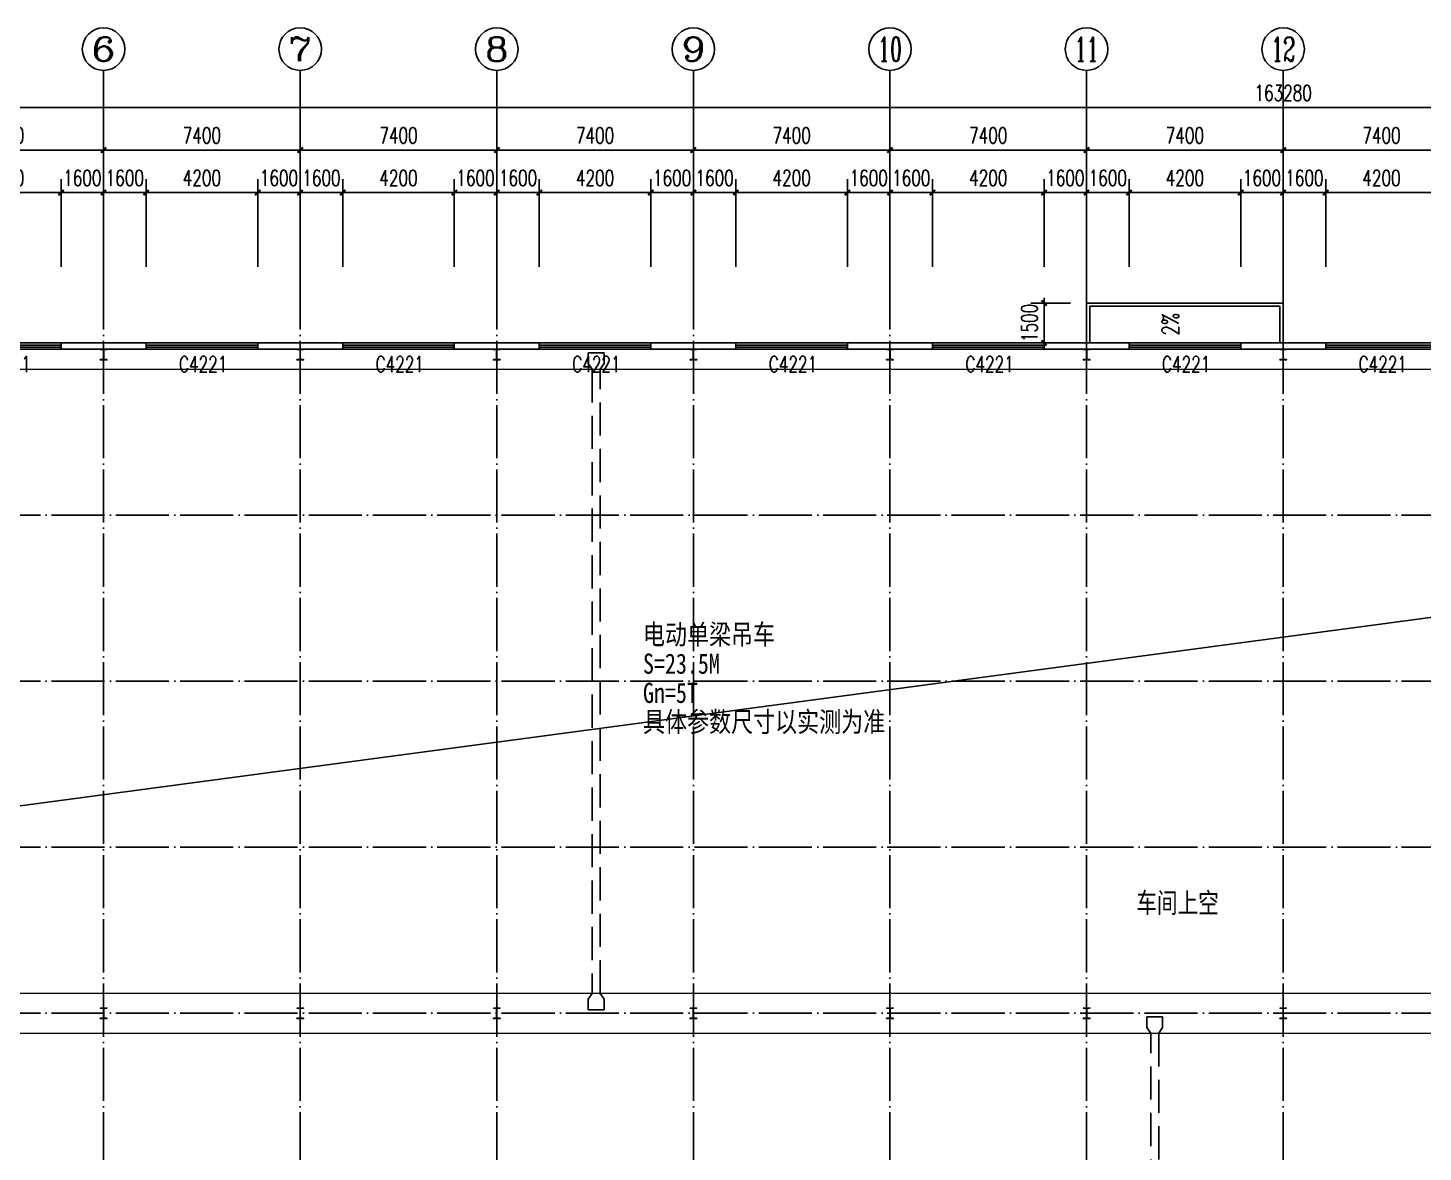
# Model space of a CAD drawing. Extents: x 13898408 to 14113608, y -853943 to -68012.
# Drawn here: x 13950759 to 14003275, y -393668 to -351343 of the extents above; entities that cross this region are included whole.
import ezdxf
from ezdxf.enums import TextEntityAlignment as Align

# ---------------------------------------------------------------- set-up
doc = ezdxf.new("R2010")
doc.units = 0
doc.header["$LTSCALE"] = 1000
doc.header["$MEASUREMENT"] = 0
doc.linetypes.add('DASH', pattern=[0.35, 0.25, -0.1])
doc.linetypes.add('DOTE', pattern=[2.42, 2, -0.2, 0.02, -0.2])
for name, color, linetype in [('AXIS', 3, 'Continuous'), ('AXIS_TEXT', 7, 'Continuous'), ('COLUMN', 2, 'Continuous'), ('DIM_SYMB', 3, 'Continuous'), ('DOTE', 1, 'DOTE'), ('PUB_DIM', 3, 'Continuous'), ('PUB_TEXT', 7, 'Continuous'), ('WALL-PARAPET', 6, 'Continuous'), ('WINDOW', 4, 'Continuous'), ('WINDOW_TEXT', 7, 'Continuous')]:
    doc.layers.add(name, color=color, linetype=linetype)
doc.styles.add('_TCH_AXIS', font='COMPLEX', dxfattribs={"bigfont": 'GBCBIG'})
doc.styles.add('_TCH_DIM', font='SIMPLEX', dxfattribs={"bigfont": 'GBCBIG'})
doc.styles.add('_TCH_DIM_T3', font='SIMPLEX', dxfattribs={"width": 0.705882, "bigfont": 'GBCBIG'})
doc.styles.add('_TCH_WINDOW', font='SIMPLEX', dxfattribs={"height": 3.5, "bigfont": 'GBCBIG'})
doc.styles.add('COMPLEX', font='COMPLEX')
doc.styles.add('TK-LG-B', font='', dxfattribs={"width": 0.75})
doc.styles.add('宋体', font='', dxfattribs={"width": 0.8})
doc.styles.get('TK-LG-B').set_extended_font_data('SimSun')
doc.styles.get('宋体').set_extended_font_data('SimSun')
doc.dimstyles.new('_TCH_ARCH&&200', dxfattribs={"dimtxt": 595, "dimasz": 200, "dimexe": 500, "dimexo": 600, "dimgap": 252.5, "dimtad": 1, "dimdec": 0, "dimzin": 0, "dimdsep": 46, "dimtxsty": '_TCH_DIM_T3', "dimblk": 'ARCHTICK', "dimcen": 0.09, "dimclrt": 7, "dimazin": 2, "dimtfac": 1, "dimtdec": 0, "dimtix": 1, "dimtmove": 2, "dimatfit": 3, "dimfxl": 0, "dimtolj": 1, "dimtzin": 0, "dimarcsym": 0})

# ---------------------------------------------------------------- blocks, each defined once
blk = doc.blocks.new('A$C797E1D2B')
at = {"layer": 'COLUMN'}
h = blk.add_hatch(color=256, dxfattribs=at)
h.paths.add_polyline_path([(125, 400), (250, 400), (250, 388), (130, 388), (130, 200), (125, 200)])
h.paths.add_polyline_path([(0, 400), (125, 400), (125, 200), (120, 200), (120, 388), (0, 388)])
h.paths.add_polyline_path([(0, 12), (120, 12), (120, 200), (125, 200), (125, 0), (0, 0)])
h.paths.add_polyline_path([(125, 200), (130, 200), (130, 12), (250, 12), (250, 0), (125, 0)])
blk.add_lwpolyline([(250, 0), (250, 12), (130, 12), (130, 388), (250, 388), (250, 400), (0, 400), (0, 388), (120, 388), (120, 12), (0, 12), (0, 0)], close=True, dxfattribs=at)
blk = doc.blocks.new('$TCHSYS$WIN2D')
for p, q in [((-0.5, 0.5), (0.5, 0.5)), ((-0.5, 0.5), (-0.5, -0.5)), ((0.5, 0.5), (0.5, -0.5)), ((0.5, 0.167), (-0.5, 0.167)), ((0.5, -0.167), (-0.5, -0.167)), ((-0.5, -0.5), (0.5, -0.5))]:
    blk.add_line(p, q)
blk = doc.blocks.new('_AXISO')
blk.add_circle((0, 0), 0.5)
at = {"layer": 'AXIS_TEXT', "style": 'COMPLEX', "width": 1.041667}
blk.add_attdef('A', text='', height=0.56, dxfattribs=at).set_placement((-0.25, -0.28), (0.25, -0.28), align=Align.FIT)
blk = doc.blocks.new('_ArchTick')
at = {"color": 0, "linetype": 'ByBlock', "const_width": 0.4}
blk.add_lwpolyline([(-0.5, -0.5), (0.5, 0.5)], dxfattribs=at)
blk = doc.blocks.new('*D212')
at = {"layer": 'AXIS', "color": 0, "lineweight": -2}
for p, q in [((13916368, -360343), (13916368, -353843)), ((14079648, -360343), (14079648, -353843)), ((13916368, -354343), (14079648, -354343))]:
    blk.add_line(p, q, dxfattribs=at)
at = {"layer": 'Defpoints', "color": 0}
for p in [(14079648, -354343), (13916368, -360943), (14079648, -360943)]:
    blk.add_point(p, dxfattribs=at)
at = {"layer": 'AXIS', "color": 0, "lineweight": -2, "xscale": 200, "yscale": 200, "zscale": 200, "rotation": 180}
blk.add_blockref('_ArchTick', (13916368, -354343), dxfattribs=at)
at = {"layer": 'AXIS', "color": 0, "lineweight": -2, "xscale": 200, "yscale": 200, "zscale": 200}
blk.add_blockref('_ArchTick', (14079648, -354343), dxfattribs=at)
at = {"layer": 'AXIS', "color": 7, "insert": (13998008, -353793), "char_height": 595, "attachment_point": 5, "style": '_TCH_DIM_T3'}
blk.add_mtext('\\A1;163280', dxfattribs=at)
blk = doc.blocks.new('*D218')
at = {"layer": 'AXIS', "color": 0, "lineweight": -2}
for p, q in [((13946208, -360343), (13946208, -355443)), ((13953608, -360343), (13953608, -355443)), ((13946208, -355943), (13953608, -355943))]:
    blk.add_line(p, q, dxfattribs=at)
at = {"layer": 'Defpoints', "color": 0}
for p in [(13953608, -355943), (13946208, -360943), (13953608, -360943)]:
    blk.add_point(p, dxfattribs=at)
at = {"layer": 'AXIS', "color": 0, "lineweight": -2, "xscale": 200, "yscale": 200, "zscale": 200, "rotation": 180}
blk.add_blockref('_ArchTick', (13946208, -355943), dxfattribs=at)
at = {"layer": 'AXIS', "color": 0, "lineweight": -2, "xscale": 200, "yscale": 200, "zscale": 200}
blk.add_blockref('_ArchTick', (13953608, -355943), dxfattribs=at)
at = {"layer": 'AXIS', "color": 7, "insert": (13949908, -355393), "char_height": 595, "attachment_point": 5, "style": '_TCH_DIM_T3'}
blk.add_mtext('\\A1;7400', dxfattribs=at)
blk = doc.blocks.new('*D219')
at = {"layer": 'AXIS', "color": 0, "lineweight": -2}
for p, q in [((13953608, -360343), (13953608, -355443)), ((13961008, -360343), (13961008, -355443)), ((13953608, -355943), (13961008, -355943))]:
    blk.add_line(p, q, dxfattribs=at)
at = {"layer": 'Defpoints', "color": 0}
for p in [(13961008, -355943), (13953608, -360943), (13961008, -360943)]:
    blk.add_point(p, dxfattribs=at)
at = {"layer": 'AXIS', "color": 0, "lineweight": -2, "xscale": 200, "yscale": 200, "zscale": 200, "rotation": 180}
blk.add_blockref('_ArchTick', (13953608, -355943), dxfattribs=at)
at = {"layer": 'AXIS', "color": 0, "lineweight": -2, "xscale": 200, "yscale": 200, "zscale": 200}
blk.add_blockref('_ArchTick', (13961008, -355943), dxfattribs=at)
at = {"layer": 'AXIS', "color": 7, "insert": (13957308, -355393), "char_height": 595, "attachment_point": 5, "style": '_TCH_DIM_T3'}
blk.add_mtext('\\A1;7400', dxfattribs=at)
blk = doc.blocks.new('*D220')
at = {"layer": 'AXIS', "color": 0, "lineweight": -2}
for p, q in [((13961008, -360343), (13961008, -355443)), ((13968408, -360343), (13968408, -355443)), ((13961008, -355943), (13968408, -355943))]:
    blk.add_line(p, q, dxfattribs=at)
at = {"layer": 'Defpoints', "color": 0}
for p in [(13968408, -355943), (13961008, -360943), (13968408, -360943)]:
    blk.add_point(p, dxfattribs=at)
at = {"layer": 'AXIS', "color": 0, "lineweight": -2, "xscale": 200, "yscale": 200, "zscale": 200, "rotation": 180}
blk.add_blockref('_ArchTick', (13961008, -355943), dxfattribs=at)
at = {"layer": 'AXIS', "color": 0, "lineweight": -2, "xscale": 200, "yscale": 200, "zscale": 200}
blk.add_blockref('_ArchTick', (13968408, -355943), dxfattribs=at)
at = {"layer": 'AXIS', "color": 7, "insert": (13964708, -355393), "char_height": 595, "attachment_point": 5, "style": '_TCH_DIM_T3'}
blk.add_mtext('\\A1;7400', dxfattribs=at)
blk = doc.blocks.new('*D221')
at = {"layer": 'AXIS', "color": 0, "lineweight": -2}
for p, q in [((13968408, -360343), (13968408, -355443)), ((13975808, -360343), (13975808, -355443)), ((13968408, -355943), (13975808, -355943))]:
    blk.add_line(p, q, dxfattribs=at)
at = {"layer": 'Defpoints', "color": 0}
for p in [(13975808, -355943), (13968408, -360943), (13975808, -360943)]:
    blk.add_point(p, dxfattribs=at)
at = {"layer": 'AXIS', "color": 0, "lineweight": -2, "xscale": 200, "yscale": 200, "zscale": 200, "rotation": 180}
blk.add_blockref('_ArchTick', (13968408, -355943), dxfattribs=at)
at = {"layer": 'AXIS', "color": 0, "lineweight": -2, "xscale": 200, "yscale": 200, "zscale": 200}
blk.add_blockref('_ArchTick', (13975808, -355943), dxfattribs=at)
at = {"layer": 'AXIS', "color": 7, "insert": (13972108, -355393), "char_height": 595, "attachment_point": 5, "style": '_TCH_DIM_T3'}
blk.add_mtext('\\A1;7400', dxfattribs=at)
blk = doc.blocks.new('*D222')
at = {"layer": 'AXIS', "color": 0, "lineweight": -2}
for p, q in [((13975808, -360343), (13975808, -355443)), ((13983208, -360343), (13983208, -355443)), ((13975808, -355943), (13983208, -355943))]:
    blk.add_line(p, q, dxfattribs=at)
at = {"layer": 'Defpoints', "color": 0}
for p in [(13983208, -355943), (13975808, -360943), (13983208, -360943)]:
    blk.add_point(p, dxfattribs=at)
at = {"layer": 'AXIS', "color": 0, "lineweight": -2, "xscale": 200, "yscale": 200, "zscale": 200, "rotation": 180}
blk.add_blockref('_ArchTick', (13975808, -355943), dxfattribs=at)
at = {"layer": 'AXIS', "color": 0, "lineweight": -2, "xscale": 200, "yscale": 200, "zscale": 200}
blk.add_blockref('_ArchTick', (13983208, -355943), dxfattribs=at)
at = {"layer": 'AXIS', "color": 7, "insert": (13979508, -355393), "char_height": 595, "attachment_point": 5, "style": '_TCH_DIM_T3'}
blk.add_mtext('\\A1;7400', dxfattribs=at)
blk = doc.blocks.new('*D223')
at = {"layer": 'AXIS', "color": 0, "lineweight": -2}
for p, q in [((13983208, -360343), (13983208, -355443)), ((13990608, -360343), (13990608, -355443)), ((13983208, -355943), (13990608, -355943))]:
    blk.add_line(p, q, dxfattribs=at)
at = {"layer": 'Defpoints', "color": 0}
for p in [(13990608, -355943), (13983208, -360943), (13990608, -360943)]:
    blk.add_point(p, dxfattribs=at)
at = {"layer": 'AXIS', "color": 0, "lineweight": -2, "xscale": 200, "yscale": 200, "zscale": 200, "rotation": 180}
blk.add_blockref('_ArchTick', (13983208, -355943), dxfattribs=at)
at = {"layer": 'AXIS', "color": 0, "lineweight": -2, "xscale": 200, "yscale": 200, "zscale": 200}
blk.add_blockref('_ArchTick', (13990608, -355943), dxfattribs=at)
at = {"layer": 'AXIS', "color": 7, "insert": (13986908, -355393), "char_height": 595, "attachment_point": 5, "style": '_TCH_DIM_T3'}
blk.add_mtext('\\A1;7400', dxfattribs=at)
blk = doc.blocks.new('*D224')
at = {"layer": 'AXIS', "color": 0, "lineweight": -2}
for p, q in [((13990608, -360343), (13990608, -355443)), ((13998008, -360343), (13998008, -355443)), ((13990608, -355943), (13998008, -355943))]:
    blk.add_line(p, q, dxfattribs=at)
at = {"layer": 'Defpoints', "color": 0}
for p in [(13998008, -355943), (13990608, -360943), (13998008, -360943)]:
    blk.add_point(p, dxfattribs=at)
at = {"layer": 'AXIS', "color": 0, "lineweight": -2, "xscale": 200, "yscale": 200, "zscale": 200, "rotation": 180}
blk.add_blockref('_ArchTick', (13990608, -355943), dxfattribs=at)
at = {"layer": 'AXIS', "color": 0, "lineweight": -2, "xscale": 200, "yscale": 200, "zscale": 200}
blk.add_blockref('_ArchTick', (13998008, -355943), dxfattribs=at)
at = {"layer": 'AXIS', "color": 7, "insert": (13994308, -355393), "char_height": 595, "attachment_point": 5, "style": '_TCH_DIM_T3'}
blk.add_mtext('\\A1;7400', dxfattribs=at)
blk = doc.blocks.new('*D225')
at = {"layer": 'AXIS', "color": 0, "lineweight": -2}
for p, q in [((13998008, -360343), (13998008, -355443)), ((14005408, -360343), (14005408, -355443)), ((13998008, -355943), (14005408, -355943))]:
    blk.add_line(p, q, dxfattribs=at)
at = {"layer": 'Defpoints', "color": 0}
for p in [(14005408, -355943), (13998008, -360943), (14005408, -360943)]:
    blk.add_point(p, dxfattribs=at)
at = {"layer": 'AXIS', "color": 0, "lineweight": -2, "xscale": 200, "yscale": 200, "zscale": 200, "rotation": 180}
blk.add_blockref('_ArchTick', (13998008, -355943), dxfattribs=at)
at = {"layer": 'AXIS', "color": 0, "lineweight": -2, "xscale": 200, "yscale": 200, "zscale": 200}
blk.add_blockref('_ArchTick', (14005408, -355943), dxfattribs=at)
at = {"layer": 'AXIS', "color": 7, "insert": (14001708, -355393), "char_height": 595, "attachment_point": 5, "style": '_TCH_DIM_T3'}
blk.add_mtext('\\A1;7400', dxfattribs=at)
blk = doc.blocks.new('*D344')
at = {"layer": 'Defpoints', "color": 0}
for p in [(13989008, -361703), (13990608, -361703), (13990608, -363203)]:
    blk.add_point(p, dxfattribs=at)
at = {"layer": 'PUB_DIM', "color": 0, "lineweight": -2}
for p, q in [((13990008, -361703), (13988508, -361703)), ((13989008, -361703), (13989008, -361503)), ((13989008, -363203), (13989008, -361703)), ((13990008, -363203), (13988508, -363203)), ((13989008, -363203), (13989008, -363403))]:
    blk.add_line(p, q, dxfattribs=at)
at = {"layer": 'PUB_DIM', "color": 0, "lineweight": -2, "xscale": 200, "yscale": 200, "zscale": 200}
for p, rotation in [((13989008, -361703), 270), ((13989008, -363203), 90)]:
    blk.add_blockref('_ArchTick', p, dxfattribs=dict(at, rotation=rotation))
at = {"layer": 'PUB_DIM', "color": 7, "insert": (13988458, -362453), "char_height": 595, "attachment_point": 5, "rotation": 90, "style": '_TCH_DIM_T3'}
blk.add_mtext('\\A1;1500', dxfattribs=at)
blk = doc.blocks.new('*D655')
at = {"layer": 'Defpoints', "color": 0}
for p in [(13952008, -357543), (13947808, -360943), (13952008, -360943)]:
    blk.add_point(p, dxfattribs=at)
at = {"layer": 'PUB_DIM', "color": 0, "lineweight": -2}
for p, q in [((13947808, -360343), (13947808, -357043)), ((13952008, -360343), (13952008, -357043)), ((13947808, -357543), (13952008, -357543))]:
    blk.add_line(p, q, dxfattribs=at)
at = {"layer": 'PUB_DIM', "color": 0, "lineweight": -2, "xscale": 200, "yscale": 200, "zscale": 200, "rotation": 180}
blk.add_blockref('_ArchTick', (13947808, -357543), dxfattribs=at)
at = {"layer": 'PUB_DIM', "color": 0, "lineweight": -2, "xscale": 200, "yscale": 200, "zscale": 200}
blk.add_blockref('_ArchTick', (13952008, -357543), dxfattribs=at)
at = {"layer": 'PUB_DIM', "color": 7, "insert": (13949908, -356993), "char_height": 595, "attachment_point": 5, "style": '_TCH_DIM_T3'}
blk.add_mtext('\\A1;4200', dxfattribs=at)
blk = doc.blocks.new('*D656')
at = {"layer": 'Defpoints', "color": 0}
for p in [(13953608, -357543), (13952008, -360943), (13953608, -360943)]:
    blk.add_point(p, dxfattribs=at)
at = {"layer": 'PUB_DIM', "color": 0, "lineweight": -2}
for p, q in [((13952008, -360343), (13952008, -357043)), ((13953608, -360343), (13953608, -357043)), ((13952008, -357543), (13951808, -357543)), ((13952008, -357543), (13953608, -357543)), ((13953608, -357543), (13953808, -357543))]:
    blk.add_line(p, q, dxfattribs=at)
at = {"layer": 'PUB_DIM', "color": 0, "lineweight": -2, "xscale": 200, "yscale": 200, "zscale": 200}
blk.add_blockref('_ArchTick', (13952008, -357543), dxfattribs=at)
at = {"layer": 'PUB_DIM', "color": 0, "lineweight": -2, "xscale": 200, "yscale": 200, "zscale": 200, "rotation": 180}
blk.add_blockref('_ArchTick', (13953608, -357543), dxfattribs=at)
at = {"layer": 'PUB_DIM', "color": 7, "insert": (13952808, -356993), "char_height": 595, "attachment_point": 5, "style": '_TCH_DIM_T3'}
blk.add_mtext('\\A1;1600', dxfattribs=at)
blk = doc.blocks.new('*D657')
at = {"layer": 'Defpoints', "color": 0}
for p in [(13955208, -357543), (13953608, -360943), (13955208, -360943)]:
    blk.add_point(p, dxfattribs=at)
at = {"layer": 'PUB_DIM', "color": 0, "lineweight": -2}
for p, q in [((13953608, -360343), (13953608, -357043)), ((13955208, -360343), (13955208, -357043)), ((13953608, -357543), (13953408, -357543)), ((13953608, -357543), (13955208, -357543)), ((13955208, -357543), (13955408, -357543))]:
    blk.add_line(p, q, dxfattribs=at)
at = {"layer": 'PUB_DIM', "color": 0, "lineweight": -2, "xscale": 200, "yscale": 200, "zscale": 200}
blk.add_blockref('_ArchTick', (13953608, -357543), dxfattribs=at)
at = {"layer": 'PUB_DIM', "color": 0, "lineweight": -2, "xscale": 200, "yscale": 200, "zscale": 200, "rotation": 180}
blk.add_blockref('_ArchTick', (13955208, -357543), dxfattribs=at)
at = {"layer": 'PUB_DIM', "color": 7, "insert": (13954408, -356993), "char_height": 595, "attachment_point": 5, "style": '_TCH_DIM_T3'}
blk.add_mtext('\\A1;1600', dxfattribs=at)
blk = doc.blocks.new('*D658')
at = {"layer": 'Defpoints', "color": 0}
for p in [(13959408, -357543), (13955208, -360943), (13959408, -360943)]:
    blk.add_point(p, dxfattribs=at)
at = {"layer": 'PUB_DIM', "color": 0, "lineweight": -2}
for p, q in [((13955208, -360343), (13955208, -357043)), ((13959408, -360343), (13959408, -357043)), ((13955208, -357543), (13959408, -357543))]:
    blk.add_line(p, q, dxfattribs=at)
at = {"layer": 'PUB_DIM', "color": 0, "lineweight": -2, "xscale": 200, "yscale": 200, "zscale": 200, "rotation": 180}
blk.add_blockref('_ArchTick', (13955208, -357543), dxfattribs=at)
at = {"layer": 'PUB_DIM', "color": 0, "lineweight": -2, "xscale": 200, "yscale": 200, "zscale": 200}
blk.add_blockref('_ArchTick', (13959408, -357543), dxfattribs=at)
at = {"layer": 'PUB_DIM', "color": 7, "insert": (13957308, -356993), "char_height": 595, "attachment_point": 5, "style": '_TCH_DIM_T3'}
blk.add_mtext('\\A1;4200', dxfattribs=at)
blk = doc.blocks.new('*D659')
at = {"layer": 'Defpoints', "color": 0}
for p in [(13961008, -357543), (13959408, -360943), (13961008, -360943)]:
    blk.add_point(p, dxfattribs=at)
at = {"layer": 'PUB_DIM', "color": 0, "lineweight": -2}
for p, q in [((13959408, -360343), (13959408, -357043)), ((13961008, -360343), (13961008, -357043)), ((13959408, -357543), (13959208, -357543)), ((13959408, -357543), (13961008, -357543)), ((13961008, -357543), (13961208, -357543))]:
    blk.add_line(p, q, dxfattribs=at)
at = {"layer": 'PUB_DIM', "color": 0, "lineweight": -2, "xscale": 200, "yscale": 200, "zscale": 200}
blk.add_blockref('_ArchTick', (13959408, -357543), dxfattribs=at)
at = {"layer": 'PUB_DIM', "color": 0, "lineweight": -2, "xscale": 200, "yscale": 200, "zscale": 200, "rotation": 180}
blk.add_blockref('_ArchTick', (13961008, -357543), dxfattribs=at)
at = {"layer": 'PUB_DIM', "color": 7, "insert": (13960208, -356993), "char_height": 595, "attachment_point": 5, "style": '_TCH_DIM_T3'}
blk.add_mtext('\\A1;1600', dxfattribs=at)
blk = doc.blocks.new('*D660')
at = {"layer": 'Defpoints', "color": 0}
for p in [(13962608, -357543), (13961008, -360943), (13962608, -360943)]:
    blk.add_point(p, dxfattribs=at)
at = {"layer": 'PUB_DIM', "color": 0, "lineweight": -2}
for p, q in [((13961008, -360343), (13961008, -357043)), ((13962608, -360343), (13962608, -357043)), ((13961008, -357543), (13960808, -357543)), ((13961008, -357543), (13962608, -357543)), ((13962608, -357543), (13962808, -357543))]:
    blk.add_line(p, q, dxfattribs=at)
at = {"layer": 'PUB_DIM', "color": 0, "lineweight": -2, "xscale": 200, "yscale": 200, "zscale": 200}
blk.add_blockref('_ArchTick', (13961008, -357543), dxfattribs=at)
at = {"layer": 'PUB_DIM', "color": 0, "lineweight": -2, "xscale": 200, "yscale": 200, "zscale": 200, "rotation": 180}
blk.add_blockref('_ArchTick', (13962608, -357543), dxfattribs=at)
at = {"layer": 'PUB_DIM', "color": 7, "insert": (13961808, -356993), "char_height": 595, "attachment_point": 5, "style": '_TCH_DIM_T3'}
blk.add_mtext('\\A1;1600', dxfattribs=at)
blk = doc.blocks.new('*D661')
at = {"layer": 'Defpoints', "color": 0}
for p in [(13966808, -357543), (13962608, -360943), (13966808, -360943)]:
    blk.add_point(p, dxfattribs=at)
at = {"layer": 'PUB_DIM', "color": 0, "lineweight": -2}
for p, q in [((13962608, -360343), (13962608, -357043)), ((13966808, -360343), (13966808, -357043)), ((13962608, -357543), (13966808, -357543))]:
    blk.add_line(p, q, dxfattribs=at)
at = {"layer": 'PUB_DIM', "color": 0, "lineweight": -2, "xscale": 200, "yscale": 200, "zscale": 200, "rotation": 180}
blk.add_blockref('_ArchTick', (13962608, -357543), dxfattribs=at)
at = {"layer": 'PUB_DIM', "color": 0, "lineweight": -2, "xscale": 200, "yscale": 200, "zscale": 200}
blk.add_blockref('_ArchTick', (13966808, -357543), dxfattribs=at)
at = {"layer": 'PUB_DIM', "color": 7, "insert": (13964708, -356993), "char_height": 595, "attachment_point": 5, "style": '_TCH_DIM_T3'}
blk.add_mtext('\\A1;4200', dxfattribs=at)
blk = doc.blocks.new('*D662')
at = {"layer": 'Defpoints', "color": 0}
for p in [(13968408, -357543), (13966808, -360943), (13968408, -360943)]:
    blk.add_point(p, dxfattribs=at)
at = {"layer": 'PUB_DIM', "color": 0, "lineweight": -2}
for p, q in [((13966808, -360343), (13966808, -357043)), ((13968408, -360343), (13968408, -357043)), ((13966808, -357543), (13966608, -357543)), ((13966808, -357543), (13968408, -357543)), ((13968408, -357543), (13968608, -357543))]:
    blk.add_line(p, q, dxfattribs=at)
at = {"layer": 'PUB_DIM', "color": 0, "lineweight": -2, "xscale": 200, "yscale": 200, "zscale": 200}
blk.add_blockref('_ArchTick', (13966808, -357543), dxfattribs=at)
at = {"layer": 'PUB_DIM', "color": 0, "lineweight": -2, "xscale": 200, "yscale": 200, "zscale": 200, "rotation": 180}
blk.add_blockref('_ArchTick', (13968408, -357543), dxfattribs=at)
at = {"layer": 'PUB_DIM', "color": 7, "insert": (13967608, -356993), "char_height": 595, "attachment_point": 5, "style": '_TCH_DIM_T3'}
blk.add_mtext('\\A1;1600', dxfattribs=at)
blk = doc.blocks.new('*D663')
at = {"layer": 'Defpoints', "color": 0}
for p in [(13970008, -357543), (13968408, -360943), (13970008, -360943)]:
    blk.add_point(p, dxfattribs=at)
at = {"layer": 'PUB_DIM', "color": 0, "lineweight": -2}
for p, q in [((13968408, -360343), (13968408, -357043)), ((13970008, -360343), (13970008, -357043)), ((13968408, -357543), (13968208, -357543)), ((13968408, -357543), (13970008, -357543)), ((13970008, -357543), (13970208, -357543))]:
    blk.add_line(p, q, dxfattribs=at)
at = {"layer": 'PUB_DIM', "color": 0, "lineweight": -2, "xscale": 200, "yscale": 200, "zscale": 200}
blk.add_blockref('_ArchTick', (13968408, -357543), dxfattribs=at)
at = {"layer": 'PUB_DIM', "color": 0, "lineweight": -2, "xscale": 200, "yscale": 200, "zscale": 200, "rotation": 180}
blk.add_blockref('_ArchTick', (13970008, -357543), dxfattribs=at)
at = {"layer": 'PUB_DIM', "color": 7, "insert": (13969208, -356993), "char_height": 595, "attachment_point": 5, "style": '_TCH_DIM_T3'}
blk.add_mtext('\\A1;1600', dxfattribs=at)
blk = doc.blocks.new('*D664')
at = {"layer": 'Defpoints', "color": 0}
for p in [(13974208, -357543), (13970008, -360943), (13974208, -360943)]:
    blk.add_point(p, dxfattribs=at)
at = {"layer": 'PUB_DIM', "color": 0, "lineweight": -2}
for p, q in [((13970008, -360343), (13970008, -357043)), ((13974208, -360343), (13974208, -357043)), ((13970008, -357543), (13974208, -357543))]:
    blk.add_line(p, q, dxfattribs=at)
at = {"layer": 'PUB_DIM', "color": 0, "lineweight": -2, "xscale": 200, "yscale": 200, "zscale": 200, "rotation": 180}
blk.add_blockref('_ArchTick', (13970008, -357543), dxfattribs=at)
at = {"layer": 'PUB_DIM', "color": 0, "lineweight": -2, "xscale": 200, "yscale": 200, "zscale": 200}
blk.add_blockref('_ArchTick', (13974208, -357543), dxfattribs=at)
at = {"layer": 'PUB_DIM', "color": 7, "insert": (13972108, -356993), "char_height": 595, "attachment_point": 5, "style": '_TCH_DIM_T3'}
blk.add_mtext('\\A1;4200', dxfattribs=at)
blk = doc.blocks.new('*D665')
at = {"layer": 'Defpoints', "color": 0}
for p in [(13975808, -357543), (13974208, -360943), (13975808, -360943)]:
    blk.add_point(p, dxfattribs=at)
at = {"layer": 'PUB_DIM', "color": 0, "lineweight": -2}
for p, q in [((13974208, -360343), (13974208, -357043)), ((13975808, -360343), (13975808, -357043)), ((13974208, -357543), (13974008, -357543)), ((13974208, -357543), (13975808, -357543)), ((13975808, -357543), (13976008, -357543))]:
    blk.add_line(p, q, dxfattribs=at)
at = {"layer": 'PUB_DIM', "color": 0, "lineweight": -2, "xscale": 200, "yscale": 200, "zscale": 200}
blk.add_blockref('_ArchTick', (13974208, -357543), dxfattribs=at)
at = {"layer": 'PUB_DIM', "color": 0, "lineweight": -2, "xscale": 200, "yscale": 200, "zscale": 200, "rotation": 180}
blk.add_blockref('_ArchTick', (13975808, -357543), dxfattribs=at)
at = {"layer": 'PUB_DIM', "color": 7, "insert": (13975008, -356993), "char_height": 595, "attachment_point": 5, "style": '_TCH_DIM_T3'}
blk.add_mtext('\\A1;1600', dxfattribs=at)
blk = doc.blocks.new('*D666')
at = {"layer": 'Defpoints', "color": 0}
for p in [(13977408, -357543), (13975808, -360943), (13977408, -360943)]:
    blk.add_point(p, dxfattribs=at)
at = {"layer": 'PUB_DIM', "color": 0, "lineweight": -2}
for p, q in [((13975808, -360343), (13975808, -357043)), ((13977408, -360343), (13977408, -357043)), ((13975808, -357543), (13975608, -357543)), ((13975808, -357543), (13977408, -357543)), ((13977408, -357543), (13977608, -357543))]:
    blk.add_line(p, q, dxfattribs=at)
at = {"layer": 'PUB_DIM', "color": 0, "lineweight": -2, "xscale": 200, "yscale": 200, "zscale": 200}
blk.add_blockref('_ArchTick', (13975808, -357543), dxfattribs=at)
at = {"layer": 'PUB_DIM', "color": 0, "lineweight": -2, "xscale": 200, "yscale": 200, "zscale": 200, "rotation": 180}
blk.add_blockref('_ArchTick', (13977408, -357543), dxfattribs=at)
at = {"layer": 'PUB_DIM', "color": 7, "insert": (13976608, -356993), "char_height": 595, "attachment_point": 5, "style": '_TCH_DIM_T3'}
blk.add_mtext('\\A1;1600', dxfattribs=at)
blk = doc.blocks.new('*D667')
at = {"layer": 'Defpoints', "color": 0}
for p in [(13981608, -357543), (13977408, -360943), (13981608, -360943)]:
    blk.add_point(p, dxfattribs=at)
at = {"layer": 'PUB_DIM', "color": 0, "lineweight": -2}
for p, q in [((13977408, -360343), (13977408, -357043)), ((13981608, -360343), (13981608, -357043)), ((13977408, -357543), (13981608, -357543))]:
    blk.add_line(p, q, dxfattribs=at)
at = {"layer": 'PUB_DIM', "color": 0, "lineweight": -2, "xscale": 200, "yscale": 200, "zscale": 200, "rotation": 180}
blk.add_blockref('_ArchTick', (13977408, -357543), dxfattribs=at)
at = {"layer": 'PUB_DIM', "color": 0, "lineweight": -2, "xscale": 200, "yscale": 200, "zscale": 200}
blk.add_blockref('_ArchTick', (13981608, -357543), dxfattribs=at)
at = {"layer": 'PUB_DIM', "color": 7, "insert": (13979508, -356993), "char_height": 595, "attachment_point": 5, "style": '_TCH_DIM_T3'}
blk.add_mtext('\\A1;4200', dxfattribs=at)
blk = doc.blocks.new('*D668')
at = {"layer": 'Defpoints', "color": 0}
for p in [(13983208, -357543), (13981608, -360943), (13983208, -360943)]:
    blk.add_point(p, dxfattribs=at)
at = {"layer": 'PUB_DIM', "color": 0, "lineweight": -2}
for p, q in [((13981608, -360343), (13981608, -357043)), ((13983208, -360343), (13983208, -357043)), ((13981608, -357543), (13981408, -357543)), ((13981608, -357543), (13983208, -357543)), ((13983208, -357543), (13983408, -357543))]:
    blk.add_line(p, q, dxfattribs=at)
at = {"layer": 'PUB_DIM', "color": 0, "lineweight": -2, "xscale": 200, "yscale": 200, "zscale": 200}
blk.add_blockref('_ArchTick', (13981608, -357543), dxfattribs=at)
at = {"layer": 'PUB_DIM', "color": 0, "lineweight": -2, "xscale": 200, "yscale": 200, "zscale": 200, "rotation": 180}
blk.add_blockref('_ArchTick', (13983208, -357543), dxfattribs=at)
at = {"layer": 'PUB_DIM', "color": 7, "insert": (13982408, -356993), "char_height": 595, "attachment_point": 5, "style": '_TCH_DIM_T3'}
blk.add_mtext('\\A1;1600', dxfattribs=at)
blk = doc.blocks.new('*D669')
at = {"layer": 'Defpoints', "color": 0}
for p in [(13984808, -357543), (13983208, -360943), (13984808, -360943)]:
    blk.add_point(p, dxfattribs=at)
at = {"layer": 'PUB_DIM', "color": 0, "lineweight": -2}
for p, q in [((13983208, -360343), (13983208, -357043)), ((13984808, -360343), (13984808, -357043)), ((13983208, -357543), (13983008, -357543)), ((13983208, -357543), (13984808, -357543)), ((13984808, -357543), (13985008, -357543))]:
    blk.add_line(p, q, dxfattribs=at)
at = {"layer": 'PUB_DIM', "color": 0, "lineweight": -2, "xscale": 200, "yscale": 200, "zscale": 200}
blk.add_blockref('_ArchTick', (13983208, -357543), dxfattribs=at)
at = {"layer": 'PUB_DIM', "color": 0, "lineweight": -2, "xscale": 200, "yscale": 200, "zscale": 200, "rotation": 180}
blk.add_blockref('_ArchTick', (13984808, -357543), dxfattribs=at)
at = {"layer": 'PUB_DIM', "color": 7, "insert": (13984008, -356993), "char_height": 595, "attachment_point": 5, "style": '_TCH_DIM_T3'}
blk.add_mtext('\\A1;1600', dxfattribs=at)
blk = doc.blocks.new('*D670')
at = {"layer": 'Defpoints', "color": 0}
for p in [(13989008, -357543), (13984808, -360943), (13989008, -360943)]:
    blk.add_point(p, dxfattribs=at)
at = {"layer": 'PUB_DIM', "color": 0, "lineweight": -2}
for p, q in [((13984808, -360343), (13984808, -357043)), ((13989008, -360343), (13989008, -357043)), ((13984808, -357543), (13989008, -357543))]:
    blk.add_line(p, q, dxfattribs=at)
at = {"layer": 'PUB_DIM', "color": 0, "lineweight": -2, "xscale": 200, "yscale": 200, "zscale": 200, "rotation": 180}
blk.add_blockref('_ArchTick', (13984808, -357543), dxfattribs=at)
at = {"layer": 'PUB_DIM', "color": 0, "lineweight": -2, "xscale": 200, "yscale": 200, "zscale": 200}
blk.add_blockref('_ArchTick', (13989008, -357543), dxfattribs=at)
at = {"layer": 'PUB_DIM', "color": 7, "insert": (13986908, -356993), "char_height": 595, "attachment_point": 5, "style": '_TCH_DIM_T3'}
blk.add_mtext('\\A1;4200', dxfattribs=at)
blk = doc.blocks.new('*D671')
at = {"layer": 'Defpoints', "color": 0}
for p in [(13990608, -357543), (13989008, -360943), (13990608, -360943)]:
    blk.add_point(p, dxfattribs=at)
at = {"layer": 'PUB_DIM', "color": 0, "lineweight": -2}
for p, q in [((13989008, -360343), (13989008, -357043)), ((13990608, -360343), (13990608, -357043)), ((13989008, -357543), (13988808, -357543)), ((13989008, -357543), (13990608, -357543)), ((13990608, -357543), (13990808, -357543))]:
    blk.add_line(p, q, dxfattribs=at)
at = {"layer": 'PUB_DIM', "color": 0, "lineweight": -2, "xscale": 200, "yscale": 200, "zscale": 200}
blk.add_blockref('_ArchTick', (13989008, -357543), dxfattribs=at)
at = {"layer": 'PUB_DIM', "color": 0, "lineweight": -2, "xscale": 200, "yscale": 200, "zscale": 200, "rotation": 180}
blk.add_blockref('_ArchTick', (13990608, -357543), dxfattribs=at)
at = {"layer": 'PUB_DIM', "color": 7, "insert": (13989808, -356993), "char_height": 595, "attachment_point": 5, "style": '_TCH_DIM_T3'}
blk.add_mtext('\\A1;1600', dxfattribs=at)
blk = doc.blocks.new('*D672')
at = {"layer": 'Defpoints', "color": 0}
for p in [(13992208, -357543), (13990608, -360943), (13992208, -360943)]:
    blk.add_point(p, dxfattribs=at)
at = {"layer": 'PUB_DIM', "color": 0, "lineweight": -2}
for p, q in [((13990608, -360343), (13990608, -357043)), ((13992208, -360343), (13992208, -357043)), ((13990608, -357543), (13990408, -357543)), ((13990608, -357543), (13992208, -357543)), ((13992208, -357543), (13992408, -357543))]:
    blk.add_line(p, q, dxfattribs=at)
at = {"layer": 'PUB_DIM', "color": 0, "lineweight": -2, "xscale": 200, "yscale": 200, "zscale": 200}
blk.add_blockref('_ArchTick', (13990608, -357543), dxfattribs=at)
at = {"layer": 'PUB_DIM', "color": 0, "lineweight": -2, "xscale": 200, "yscale": 200, "zscale": 200, "rotation": 180}
blk.add_blockref('_ArchTick', (13992208, -357543), dxfattribs=at)
at = {"layer": 'PUB_DIM', "color": 7, "insert": (13991408, -356993), "char_height": 595, "attachment_point": 5, "style": '_TCH_DIM_T3'}
blk.add_mtext('\\A1;1600', dxfattribs=at)
blk = doc.blocks.new('*D673')
at = {"layer": 'Defpoints', "color": 0}
for p in [(13996408, -357543), (13992208, -360943), (13996408, -360943)]:
    blk.add_point(p, dxfattribs=at)
at = {"layer": 'PUB_DIM', "color": 0, "lineweight": -2}
for p, q in [((13992208, -360343), (13992208, -357043)), ((13996408, -360343), (13996408, -357043)), ((13992208, -357543), (13996408, -357543))]:
    blk.add_line(p, q, dxfattribs=at)
at = {"layer": 'PUB_DIM', "color": 0, "lineweight": -2, "xscale": 200, "yscale": 200, "zscale": 200, "rotation": 180}
blk.add_blockref('_ArchTick', (13992208, -357543), dxfattribs=at)
at = {"layer": 'PUB_DIM', "color": 0, "lineweight": -2, "xscale": 200, "yscale": 200, "zscale": 200}
blk.add_blockref('_ArchTick', (13996408, -357543), dxfattribs=at)
at = {"layer": 'PUB_DIM', "color": 7, "insert": (13994308, -356993), "char_height": 595, "attachment_point": 5, "style": '_TCH_DIM_T3'}
blk.add_mtext('\\A1;4200', dxfattribs=at)
blk = doc.blocks.new('*D674')
at = {"layer": 'Defpoints', "color": 0}
for p in [(13998008, -357543), (13996408, -360943), (13998008, -360943)]:
    blk.add_point(p, dxfattribs=at)
at = {"layer": 'PUB_DIM', "color": 0, "lineweight": -2}
for p, q in [((13996408, -360343), (13996408, -357043)), ((13998008, -360343), (13998008, -357043)), ((13996408, -357543), (13996208, -357543)), ((13996408, -357543), (13998008, -357543)), ((13998008, -357543), (13998208, -357543))]:
    blk.add_line(p, q, dxfattribs=at)
at = {"layer": 'PUB_DIM', "color": 0, "lineweight": -2, "xscale": 200, "yscale": 200, "zscale": 200}
blk.add_blockref('_ArchTick', (13996408, -357543), dxfattribs=at)
at = {"layer": 'PUB_DIM', "color": 0, "lineweight": -2, "xscale": 200, "yscale": 200, "zscale": 200, "rotation": 180}
blk.add_blockref('_ArchTick', (13998008, -357543), dxfattribs=at)
at = {"layer": 'PUB_DIM', "color": 7, "insert": (13997208, -356993), "char_height": 595, "attachment_point": 5, "style": '_TCH_DIM_T3'}
blk.add_mtext('\\A1;1600', dxfattribs=at)
blk = doc.blocks.new('*D675')
at = {"layer": 'Defpoints', "color": 0}
for p in [(13999608, -357543), (13998008, -360943), (13999608, -360943)]:
    blk.add_point(p, dxfattribs=at)
at = {"layer": 'PUB_DIM', "color": 0, "lineweight": -2}
for p, q in [((13998008, -360343), (13998008, -357043)), ((13999608, -360343), (13999608, -357043)), ((13998008, -357543), (13997808, -357543)), ((13998008, -357543), (13999608, -357543)), ((13999608, -357543), (13999808, -357543))]:
    blk.add_line(p, q, dxfattribs=at)
at = {"layer": 'PUB_DIM', "color": 0, "lineweight": -2, "xscale": 200, "yscale": 200, "zscale": 200}
blk.add_blockref('_ArchTick', (13998008, -357543), dxfattribs=at)
at = {"layer": 'PUB_DIM', "color": 0, "lineweight": -2, "xscale": 200, "yscale": 200, "zscale": 200, "rotation": 180}
blk.add_blockref('_ArchTick', (13999608, -357543), dxfattribs=at)
at = {"layer": 'PUB_DIM', "color": 7, "insert": (13998808, -356993), "char_height": 595, "attachment_point": 5, "style": '_TCH_DIM_T3'}
blk.add_mtext('\\A1;1600', dxfattribs=at)
blk = doc.blocks.new('*D676')
at = {"layer": 'Defpoints', "color": 0}
for p in [(14003808, -357543), (13999608, -360943), (14003808, -360943)]:
    blk.add_point(p, dxfattribs=at)
at = {"layer": 'PUB_DIM', "color": 0, "lineweight": -2}
for p, q in [((13999608, -360343), (13999608, -357043)), ((14003808, -360343), (14003808, -357043)), ((13999608, -357543), (14003808, -357543))]:
    blk.add_line(p, q, dxfattribs=at)
at = {"layer": 'PUB_DIM', "color": 0, "lineweight": -2, "xscale": 200, "yscale": 200, "zscale": 200, "rotation": 180}
blk.add_blockref('_ArchTick', (13999608, -357543), dxfattribs=at)
at = {"layer": 'PUB_DIM', "color": 0, "lineweight": -2, "xscale": 200, "yscale": 200, "zscale": 200}
blk.add_blockref('_ArchTick', (14003808, -357543), dxfattribs=at)
at = {"layer": 'PUB_DIM', "color": 7, "insert": (14001708, -356993), "char_height": 595, "attachment_point": 5, "style": '_TCH_DIM_T3'}
blk.add_mtext('\\A1;4200', dxfattribs=at)

msp = doc.modelspace()

# ---------------------------------------------------------------- linework, layer by layer
at = {"ltscale": 0.5}
for points in [[(13990608, -363203.1), (13990608, -361703.1), (13998008, -361703.1), (13998008, -363203.1)], [(13990728, -363203.1), (13990728, -361823.1), (13997888, -361823.1), (13997888, -363203.1)], [(14079158, -363443.1), (13938808, -382193.1), (13916608, -413043.1)]]:
    msp.add_lwpolyline(points, dxfattribs=at)
at = {"color": 4, "linetype": 'DASH', "ltscale": 5}
for points in [[(13972296.1, -364193.1), (13972446.1, -363977.4), (13972446.1, -363577.4), (13971846.1, -363577.4), (13971846.1, -363977.4), (13971996.1, -364193.1), (13971996.1, -387693.1), (13971846.1, -387908.7), (13971846.1, -388308.7), (13972446.1, -388308.7), (13972446.1, -387908.7), (13972296.1, -387693.1)], [(13993321.5, -412693.1), (13993471.5, -412908.7), (13993471.5, -413308.7), (13992871.5, -413308.7), (13992871.5, -412908.7), (13993021.5, -412693.1), (13993021.5, -389193.1), (13992871.5, -388977.4), (13992871.5, -388577.4), (13993471.5, -388577.4), (13993471.5, -388977.4), (13993321.5, -389193.1)]]:
    msp.add_lwpolyline(points, close=True, dxfattribs=at)
at = {"linetype": 'DASH', "ltscale": 2, "const_width": 50}
for points in [[(14079408, -364193.1), (13916608, -364193.1)], [(14079408, -387693.1), (13916608, -387693.1)], [(14079408, -389193.1), (13916608, -389193.1)]]:
    msp.add_lwpolyline(points, dxfattribs=at)
at = {"layer": 'AXIS'}
for p, q in [((13953608, -360943.1), (13953608, -352943.1)), ((13961008, -360943.1), (13961008, -352943.1)), ((13968408, -360943.1), (13968408, -352943.1)), ((13975808, -360943.1), (13975808, -352943.1)), ((13983208, -360943.1), (13983208, -352943.1)), ((13990608, -360943.1), (13990608, -352943.1)), ((13998008, -360943.1), (13998008, -352943.1))]:
    msp.add_line(p, q, dxfattribs=at)
at = {"layer": 'DIM_SYMB'}
msp.add_lwpolyline([(13994308, -363063.1, 0, 0, 0), (13994308, -362413.1, 120, 0, 0), (13994308, -361963.1, 0, 0, 0)], format="xyseb", dxfattribs=at)
at = {"layer": 'DOTE'}
for p, q in [((13953608, -415943.1), (13953608, -360943.1)), ((13961008, -415943.1), (13961008, -360943.1)), ((13968408, -415943.1), (13968408, -360943.1)), ((13975808, -415943.1), (13975808, -360943.1)), ((13983208, -415943.1), (13983208, -360943.1)), ((13990608, -415943.1), (13990608, -360943.1)), ((13998008, -415943.1), (13998008, -360943.1)), ((14081908, -363443.1), (13914108, -363443.1)), ((14081908, -369693.1), (13914108, -369693.1)), ((14081908, -375943.1), (13914108, -375943.1)), ((14081908, -382193.1), (13914108, -382193.1)), ((14081908, -388443.1), (13914108, -388443.1))]:
    msp.add_line(p, q, dxfattribs=at)
at = {"layer": 'WALL-PARAPET'}
for p, q in [((13955208, -363203.1), (13952008, -363203.1)), ((13952008, -363203.1), (13952008, -363443.1)), ((13955208, -363443.1), (13955208, -363203.1)), ((13962608, -363203.1), (13959408, -363203.1)), ((13959408, -363203.1), (13959408, -363443.1)), ((13962608, -363443.1), (13962608, -363203.1)), ((13970008, -363203.1), (13966808, -363203.1)), ((13966808, -363203.1), (13966808, -363443.1)), ((13970008, -363443.1), (13970008, -363203.1)), ((13977408, -363203.1), (13974208, -363203.1)), ((13974208, -363203.1), (13974208, -363443.1)), ((13977408, -363443.1), (13977408, -363203.1)), ((13984808, -363203.1), (13981608, -363203.1)), ((13981608, -363203.1), (13981608, -363443.1)), ((13984808, -363443.1), (13984808, -363203.1)), ((13992208, -363203.1), (13989008, -363203.1)), ((13989008, -363203.1), (13989008, -363443.1)), ((13992208, -363443.1), (13992208, -363203.1)), ((13999608, -363203.1), (13996408, -363203.1)), ((13996408, -363203.1), (13996408, -363443.1)), ((13999608, -363443.1), (13999608, -363203.1)), ((13952008, -363443.1), (13955208, -363443.1)), ((13959408, -363443.1), (13962608, -363443.1)), ((13966808, -363443.1), (13970008, -363443.1)), ((13974208, -363443.1), (13977408, -363443.1)), ((13981608, -363443.1), (13984808, -363443.1)), ((13989008, -363443.1), (13992208, -363443.1)), ((13996408, -363443.1), (13999608, -363443.1))]:
    msp.add_line(p, q, dxfattribs=at)

# ---------------------------------------------------------------- block references
at = {"rotation": 180}
for p in [(13953733, -363443.1), (13961133, -363443.1), (13968533, -363443.1), (13975933, -363443.1), (13983333, -363443.1), (13990733, -363443.1), (13998133, -363443.1), (13953733, -388243.1), (13961133, -388243.1), (13968533, -388243.1), (13975933, -388243.1), (13983333, -388243.1), (13990733, -388243.1), (13998133, -388243.1)]:
    msp.add_blockref('A$C797E1D2B', p, dxfattribs=at)
at = {"layer": 'AXIS'}
ref = msp.add_blockref('_AXISO', (13953608, -352143.1), dxfattribs=dict(at, xscale=1600, yscale=1600, zscale=1600))
ref.add_attrib('A', '6', dxfattribs={"layer": 'AXIS_TEXT', "ltscale": 0.5, "height": 905.1, "style": '_TCH_AXIS', "width": 1.5}).set_placement((13953155.4, -352595.6), (13954060.5, -352595.6), align=Align.FIT)
ref = msp.add_blockref('_AXISO', (13961008, -352143.1), dxfattribs=dict(at, xscale=1600, yscale=1600, zscale=1600))
ref.add_attrib('A', '7', dxfattribs={"layer": 'AXIS_TEXT', "ltscale": 0.5, "height": 905.1, "style": '_TCH_AXIS', "width": 1.5}).set_placement((13960555.4, -352595.6), (13961460.5, -352595.6), align=Align.FIT)
ref = msp.add_blockref('_AXISO', (13968408, -352143.1), dxfattribs=dict(at, xscale=1600, yscale=1600, zscale=1600))
ref.add_attrib('A', '8', dxfattribs={"layer": 'AXIS_TEXT', "ltscale": 0.5, "height": 905.1, "style": '_TCH_AXIS', "width": 1.5}).set_placement((13967955.4, -352595.6), (13968860.5, -352595.6), align=Align.FIT)
ref = msp.add_blockref('_AXISO', (13975808, -352143.1), dxfattribs=dict(at, xscale=1600, yscale=1600, zscale=1600))
ref.add_attrib('A', '9', dxfattribs={"layer": 'AXIS_TEXT', "ltscale": 0.5, "height": 905.1, "style": '_TCH_AXIS', "width": 1.5}).set_placement((13975355.4, -352595.6), (13976260.5, -352595.6), align=Align.FIT)
ref = msp.add_blockref('_AXISO', (13983208, -352143.1), dxfattribs=dict(at, xscale=1600, yscale=1600, zscale=1600))
ref.add_attrib('A', '10', dxfattribs={"layer": 'AXIS_TEXT', "ltscale": 0.5, "height": 905.1, "style": '_TCH_AXIS', "width": 0.724138}).set_placement((13982755.4, -352595.6), (13983660.5, -352595.6), align=Align.FIT)
ref = msp.add_blockref('_AXISO', (13990608, -352143.1), dxfattribs=dict(at, xscale=1600, yscale=1600, zscale=1600))
ref.add_attrib('A', '11', dxfattribs={"layer": 'AXIS_TEXT', "ltscale": 0.5, "height": 905.1, "style": '_TCH_AXIS', "width": 0.875}).set_placement((13990155.4, -352595.6), (13991060.5, -352595.6), align=Align.FIT)
ref = msp.add_blockref('_AXISO', (13998008, -352143.1), dxfattribs=dict(at, xscale=1600, yscale=1600, zscale=1600))
ref.add_attrib('A', '12', dxfattribs={"layer": 'AXIS_TEXT', "ltscale": 0.5, "height": 905.1, "style": '_TCH_AXIS', "width": 0.724138}).set_placement((13997555.4, -352595.6), (13998460.5, -352595.6), align=Align.FIT)
at = {"layer": 'WINDOW'}
ref = msp.add_blockref('$TCHSYS$WIN2D', (13949908, -363323.1), dxfattribs=dict(at, xscale=4200, yscale=-240, zscale=4200, rotation=180))
ref.add_attrib('A', 'C4221', (13949048, -364300.4), dxfattribs={"layer": 'WINDOW_TEXT', "ltscale": 0.5, "height": 595, "style": '_TCH_WINDOW', "width": 0.705882})
ref = msp.add_blockref('$TCHSYS$WIN2D', (13957308, -363323.1), dxfattribs=dict(at, xscale=4200, yscale=-240, zscale=4200, rotation=180))
ref.add_attrib('A', 'C4221', (13956448, -364300.4), dxfattribs={"layer": 'WINDOW_TEXT', "ltscale": 0.5, "height": 595, "style": '_TCH_WINDOW', "width": 0.705882})
ref = msp.add_blockref('$TCHSYS$WIN2D', (13964708, -363323.1), dxfattribs=dict(at, xscale=4200, yscale=-240, zscale=4200, rotation=180))
ref.add_attrib('A', 'C4221', (13963848, -364300.4), dxfattribs={"layer": 'WINDOW_TEXT', "ltscale": 0.5, "height": 595, "style": '_TCH_WINDOW', "width": 0.705882})
ref = msp.add_blockref('$TCHSYS$WIN2D', (13972108, -363323.1), dxfattribs=dict(at, xscale=4200, yscale=-240, zscale=4200, rotation=180))
ref.add_attrib('A', 'C4221', (13971248, -364300.4), dxfattribs={"layer": 'WINDOW_TEXT', "ltscale": 0.5, "height": 595, "style": '_TCH_WINDOW', "width": 0.705882})
ref = msp.add_blockref('$TCHSYS$WIN2D', (13979508, -363323.1), dxfattribs=dict(at, xscale=4200, yscale=-240, zscale=4200, rotation=180))
ref.add_attrib('A', 'C4221', (13978648, -364300.4), dxfattribs={"layer": 'WINDOW_TEXT', "ltscale": 0.5, "height": 595, "style": '_TCH_WINDOW', "width": 0.705882})
ref = msp.add_blockref('$TCHSYS$WIN2D', (13986908, -363323.1), dxfattribs=dict(at, xscale=4200, yscale=-240, zscale=4200, rotation=180))
ref.add_attrib('A', 'C4221', (13986048, -364300.4), dxfattribs={"layer": 'WINDOW_TEXT', "ltscale": 0.5, "height": 595, "style": '_TCH_WINDOW', "width": 0.705882})
ref = msp.add_blockref('$TCHSYS$WIN2D', (13994308, -363323.1), dxfattribs=dict(at, xscale=4200, yscale=-240, zscale=4200, rotation=180))
ref.add_attrib('A', 'C4221', (13993448, -364300.4), dxfattribs={"layer": 'WINDOW_TEXT', "ltscale": 0.5, "height": 595, "style": '_TCH_WINDOW', "width": 0.705882})
ref = msp.add_blockref('$TCHSYS$WIN2D', (14001708, -363323.1), dxfattribs=dict(at, xscale=4200, yscale=-240, zscale=4200, rotation=180))
ref.add_attrib('A', 'C4221', (14000848, -364300.4), dxfattribs={"layer": 'WINDOW_TEXT', "ltscale": 0.5, "height": 595, "style": '_TCH_WINDOW', "width": 0.705882})

# ---------------------------------------------------------------- texts
at = {"layer": 'PUB_TEXT', "style": '_TCH_DIM', "width": 0.705882}
msp.add_text('2%%%', height=637.5, rotation=90, dxfattribs=at).set_placement((13994083, -362920.2))
at = {"layer": 'PUB_TEXT'}
for s, height, style, width, p in [('电动单梁吊车', 759.49, '宋体', 0.8, (13973911.3, -374558.1)), ('S=23.5M', 759.49, '宋体', 0.8, (13973911.3, -375658.1)), ('Gn=5T', 759.49, '宋体', 0.8, (13973911.3, -376758.1)), ('具体参数尺寸以实测为准', 759.494, '宋体', 0.8, (13973911.3, -377847.4)), ('车间上空', 759.49, 'TK-LG-B', 0.75, (13992478.6, -384662.9))]:
    msp.add_text(s, height=height, dxfattribs=dict(at, style=style, width=width)).set_placement(p)

# ---------------------------------------------------------------- dimensions: what is measured, and where the dimension line sits
at = {"layer": 'AXIS'}
for p1, p2, distance, text, picture, middle in [((13916368, -360943.1), (14079648, -360943.1), 6600, '163280', '*D212', (13998008, -353793.1)), ((13946208, -360943.1), (13953608, -360943.1), 5000, '7400', '*D218', (13949908, -355393.1)), ((13953608, -360943.1), (13961008, -360943.1), 5000, '7400', '*D219', (13957308, -355393.1)), ((13961008, -360943.1), (13968408, -360943.1), 5000, '7400', '*D220', (13964708, -355393.1)), ((13968408, -360943.1), (13975808, -360943.1), 5000, '7400', '*D221', (13972108, -355393.1)), ((13975808, -360943.1), (13983208, -360943.1), 5000, '7400', '*D222', (13979508, -355393.1)), ((13983208, -360943.1), (13990608, -360943.1), 5000, '7400', '*D223', (13986908, -355393.1)), ((13990608, -360943.1), (13998008, -360943.1), 5000, '7400', '*D224', (13994308, -355393.1)), ((13998008, -360943.1), (14005408, -360943.1), 5000, '7400', '*D225', (14001708, -355393.1))]:
    dim = msp.add_aligned_dim(p1=p1, p2=p2, distance=distance, text=text, dimstyle='_TCH_ARCH&&200', dxfattribs=at)
    dim.commit()
    dim.dimension.update_dxf_attribs({"geometry": picture, "text_midpoint": middle})
at = {"layer": 'PUB_DIM'}
for p1, p2, distance, text, picture, middle in [((13947808, -360943.1), (13952008, -360943.1), 3400, '4200', '*D655', (13949908, -356993.1)), ((13952008, -360943.1), (13953608, -360943.1), 3400, '1600', '*D656', (13952808, -356993.1)), ((13953608, -360943.1), (13955208, -360943.1), 3400, '1600', '*D657', (13954408, -356993.1)), ((13955208, -360943.1), (13959408, -360943.1), 3400, '4200', '*D658', (13957308, -356993.1)), ((13959408, -360943.1), (13961008, -360943.1), 3400, '1600', '*D659', (13960208, -356993.1)), ((13961008, -360943.1), (13962608, -360943.1), 3400, '1600', '*D660', (13961808, -356993.1)), ((13962608, -360943.1), (13966808, -360943.1), 3400, '4200', '*D661', (13964708, -356993.1)), ((13966808, -360943.1), (13968408, -360943.1), 3400, '1600', '*D662', (13967608, -356993.1)), ((13968408, -360943.1), (13970008, -360943.1), 3400, '1600', '*D663', (13969208, -356993.1)), ((13970008, -360943.1), (13974208, -360943.1), 3400, '4200', '*D664', (13972108, -356993.1)), ((13974208, -360943.1), (13975808, -360943.1), 3400, '1600', '*D665', (13975008, -356993.1)), ((13975808, -360943.1), (13977408, -360943.1), 3400, '1600', '*D666', (13976608, -356993.1)), ((13977408, -360943.1), (13981608, -360943.1), 3400, '4200', '*D667', (13979508, -356993.1)), ((13981608, -360943.1), (13983208, -360943.1), 3400, '1600', '*D668', (13982408, -356993.1)), ((13983208, -360943.1), (13984808, -360943.1), 3400, '1600', '*D669', (13984008, -356993.1)), ((13984808, -360943.1), (13989008, -360943.1), 3400, '4200', '*D670', (13986908, -356993.1)), ((13989008, -360943.1), (13990608, -360943.1), 3400, '1600', '*D671', (13989808, -356993.1)), ((13990608, -360943.1), (13992208, -360943.1), 3400, '1600', '*D672', (13991408, -356993.1)), ((13992208, -360943.1), (13996408, -360943.1), 3400, '4200', '*D673', (13994308, -356993.1)), ((13996408, -360943.1), (13998008, -360943.1), 3400, '1600', '*D674', (13997208, -356993.1)), ((13998008, -360943.1), (13999608, -360943.1), 3400, '1600', '*D675', (13998808, -356993.1)), ((13999608, -360943.1), (14003808, -360943.1), 3400, '4200', '*D676', (14001708, -356993.1)), ((13990608, -363203.1), (13990608, -361703.1), 1600, '1500', '*D344', (13988458, -362453.1))]:
    dim = msp.add_aligned_dim(p1=p1, p2=p2, distance=distance, text=text, dimstyle='_TCH_ARCH&&200', dxfattribs=at)
    dim.commit()
    dim.dimension.update_dxf_attribs({"geometry": picture, "text_midpoint": middle})

doc.saveas('drawing.dxf')
